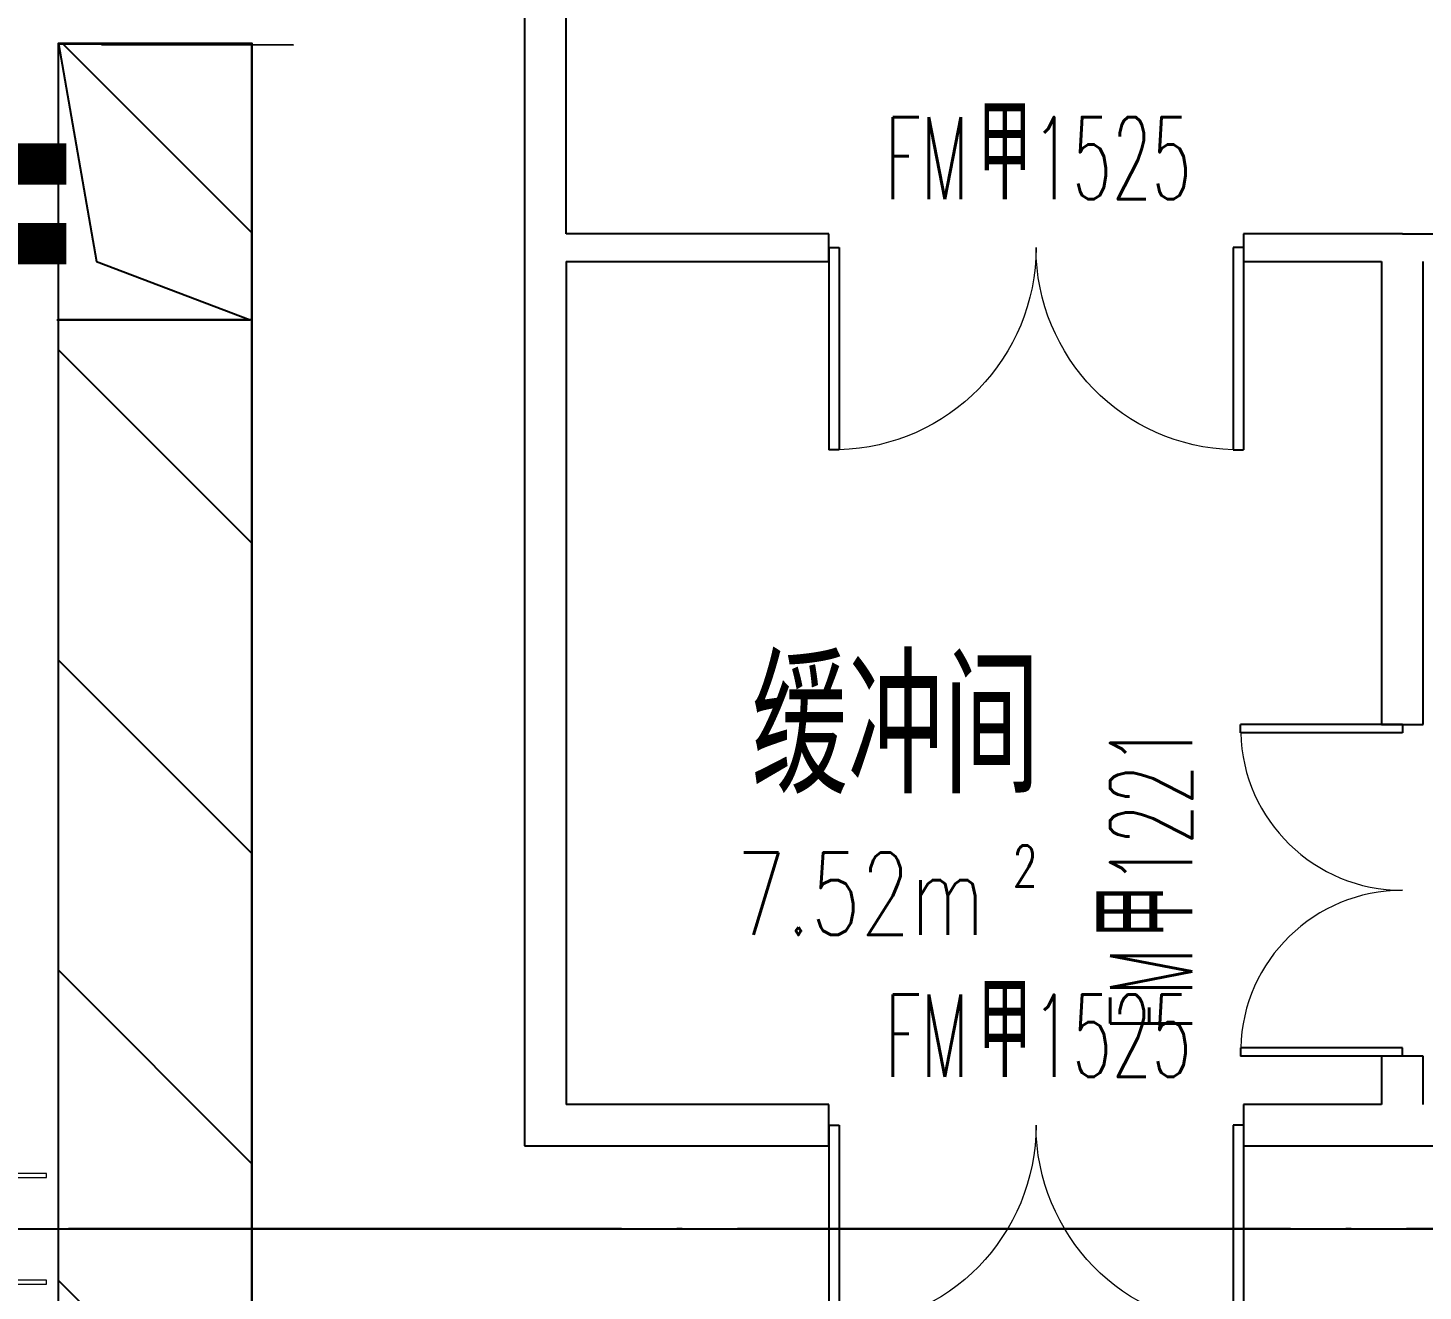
# Model space of a CAD drawing. Extents: x 758840 to 1108724, y -102573 to 143521.
# Drawn here: x 789366 to 794413, y 73713 to 78282 of the extents above; entities that cross this region are included whole.
import ezdxf
from ezdxf.xclip import XClip

# ---------------------------------------------------------------- set-up
doc = ezdxf.new("R2010")
doc.units = 0
doc.header["$LTSCALE"] = 1000
doc.header["$MEASUREMENT"] = 0
doc.linetypes.add('DOTE', pattern=[2.42, 2, -0.2, 0.02, -0.2])
for name, color, linetype in [('DOOR_FIRE', 4, 'Continuous'), ('DOOR_FIRE_TEXT', 7, 'Continuous'), ('DOTE', 8, 'DOTE'), ('SPACE', 7, 'Continuous'), ('WALL-MOVE', 6, 'Continuous'), ('电缆沟', 2, 'Continuous'), ('钢盖板', 6, 'Continuous')]:
    doc.layers.add(name, color=color, linetype=linetype)
doc.layers.add('钢柱', color=51, linetype='Continuous', lineweight=13)
doc.styles.add('_TCH_SPACE', font='SIMPLEX', dxfattribs={"bigfont": 'GBCBIG'})
doc.styles.add('_TCH_WINDOW', font='SIMPLEX.shx', dxfattribs={"width": 0.8, "height": 3.5, "bigfont": 'GBCBIG.shx'})

# ---------------------------------------------------------------- blocks, each defined once
blk = doc.blocks.new('A$C675A25EF')
at = {"layer": '钢盖板'}
h = blk.add_hatch(dxfattribs=at)
h.set_pattern_fill('ANSI31', color=8, scale=500)
h.set_pattern_definition([(45, (0, 0), (-561.266, 561.266), [])])
edge = h.paths.add_edge_path()
edge.add_line((17031.3, -23542), (-335.1, -23542))
edge.add_line((-335.1, -23542), (-335.1, -32435.9))
edge.add_line((-335.1, -32435.9), (364.9, -32435.9))
edge.add_line((364.9, -32435.9), (364.9, -24242))
edge.add_line((364.9, -24242), (17031.3, -24242))
at = {"layer": '钢盖板', "color": 8}
for p, q in [((-340.9, -31440.9), (359.1, -31440.9)), ((-179.3, -32436.9), (514.9, -32435.9))]:
    blk.add_line(p, q, dxfattribs=at)
for points in [[(17031.3, -23542), (-335.1, -23542), (-335.1, -32441.9), (364.9, -32441.9), (364.9, -24642), (764.9, -24242), (17031.3, -24242)], [(17031.3, -23542), (-335.1, -23545), (-335.1, -32438.9), (364.9, -32435.9), (364.9, -24642), (764.9, -24242), (17031.3, -24242)], [(-334.9, -32440.9), (-197.1, -31651.5), (359.1, -31440.9)]]:
    blk.add_lwpolyline(points, dxfattribs=at)
blk = doc.blocks.new('dlg')
at = {"layer": '电缆沟'}
for p, q in [((593929.7, 163814.9), (593929.7, 172714.7)), ((593929.7, 172714.7), (594629.7, 172714.7)), ((594629.7, 164914.9), (594629.7, 172714.7)), ((593929.7, 171714.7), (594629.7, 171714.7))]:
    blk.add_line(p, q, dxfattribs=at)
at = {"layer": '电缆沟', "const_width": 150}
for points in [[(588188.2, 172277.5), (593958.2, 172277.5)], [(588178, 171989), (593958.2, 171989)]]:
    blk.add_lwpolyline(points, dxfattribs=at)
blk = doc.blocks.new('$DorLib2D$00000002')
for p, q in [((-0.5, 0), (-0.5, 0.4875)), ((-0.475, 0.4875), (-0.5, 0.4875)), ((-0.475, 0), (-0.475, 0.4875)), ((0.475, 0), (0.475, 0.4875)), ((0.475, 0.4875), (0.5, 0.4875)), ((0.5, 0), (0.5, 0.4875)), ((-0.5, 0), (-0.475, 0)), ((0.5, 0), (0.475, 0))]:
    blk.add_line(p, q)
at = {"lineweight": 13}
for centre, start, end in [((-0.4875, 0), 0, 88.5307), ((0.4875, 0), 91.4693, 180)]:
    blk.add_arc(centre, 0.4875, start, end, dxfattribs=at)

msp = doc.modelspace()

# ---------------------------------------------------------------- linework, layer by layer
at = {"layer": 'DOTE'}
for p, q in [((771533.02, 73937.52), (914933.02, 73937.52)), ((914933.02, 73937.52), (771533.02, 73937.52)), ((914933.02, 73937.52), (775066.25, 73937.52)), ((775066.25, 73937.52), (914933.02, 73937.52))]:
    msp.add_line(p, q, dxfattribs=at)
at = {"layer": 'WALL-MOVE'}
for p, q in [((791163.02, 90987.52), (791163.02, 77487.52)), ((791313.02, 77537.52), (791313.02, 90987.52)), ((791163.02, 77487.52), (791163.02, 74237.5)), ((791313.02, 77437.52), (791313.02, 74387.5)), ((794262.98, 77437.52), (794262.98, 75762.5)), ((794412.98, 75762.5), (794412.98, 77437.52)), ((794262.98, 75762.5), (794412.98, 75762.5)), ((794412.98, 74562.5), (794262.98, 74562.5)), ((794262.98, 74562.5), (794262.98, 74387.5)), ((794412.98, 74387.5), (794412.98, 74562.5)), ((792262.98, 74387.5), (791313.02, 74387.5)), ((792262.98, 74237.5), (792262.98, 74387.5)), ((794262.98, 74387.5), (793762.98, 74387.5)), ((793762.98, 74387.5), (793762.98, 74237.5)), ((791163.02, 74237.5), (792262.98, 74237.5)), ((793762.98, 74237.5), (794337.98, 74237.5)), ((794337.98, 74237.5), (808763.48, 74237.5))]:
    msp.add_line(p, q, dxfattribs=at)
at = {"layer": 'WALL-MOVE', "color": 2}
for p, q in [((792262.98, 77537.52), (791313.02, 77537.52)), ((792262.98, 77437.52), (792262.98, 77537.52)), ((794337.98, 77537.52), (793762.98, 77537.52)), ((793762.98, 77537.52), (793762.98, 77437.52)), ((794337.98, 77537.52), (818263.02, 77537.52)), ((791313.02, 77437.52), (792262.98, 77437.52)), ((793762.98, 77437.52), (794262.98, 77437.52))]:
    msp.add_line(p, q, dxfattribs=at)
at = {"layer": '钢柱'}
msp.add_lwpolyline([(789288.02, 74123.52), (789433.02, 74123.52), (789433.02, 74137.52), (789133.02, 74137.52), (789133.02, 74123.52), (789278.02, 74123.52), (789278.02, 73751.52), (789133.02, 73751.52), (789133.02, 73737.52), (789433.02, 73737.52), (789433.02, 73751.52), (789288.02, 73751.52), (789288.02, 74123.52)], dxfattribs=at)

# ---------------------------------------------------------------- block references
at = {"layer": 'DOOR_FIRE', "xscale": 1500, "yscale": -1500}
for p, zscale in [((793012.98, 77487.52), 100), ((793012.98, 74312.5), 150)]:
    msp.add_blockref('$DorLib2D$00000002', p, dxfattribs=dict(at, zscale=zscale))
at = {"layer": 'DOOR_FIRE', "xscale": 1200, "yscale": 1200, "zscale": 150, "rotation": 90}
msp.add_blockref('$DorLib2D$00000002', (794337.98, 75162.5), dxfattribs=at)
at = {"layer": '电缆沟', "color": 250}
ref = msp.add_blockref('dlg', (195546.85, -94487.22), dxfattribs=at)
XClip(ref).set_block_clipping_path([(593286.1732931416, 142691.8646106179), (716986.1733082433, 211143.5433225089)])
at = {"layer": '钢盖板', "color": 8}
ref = msp.add_blockref('A$C675A25EF', (789811.69, 45785.61), dxfattribs=dict(at, xscale=-1, rotation=180))
XClip(ref).set_block_clipping_path([(-928.670863559, -70942.9526504109), (122721.3291515426, 2298.0898296545)])

# ---------------------------------------------------------------- texts
at = {"layer": 'DOOR_FIRE_TEXT', "style": '_TCH_WINDOW'}
for s, height, width, p in [('甲', 337.59, 0.8, (792802.69, 77662.52)), ('FM', 297.5, 0.564706, (792466.69, 77662.52)), ('1525', 297.5, 0.564706, (792999.28, 77662.52)), ('甲', 337.59, 0.8, (792802.69, 74487.5)), ('FM', 297.5, 0.564706, (792466.69, 74487.5)), ('1525', 297.5, 0.564706, (792999.28, 74487.5))]:
    msp.add_text(s, height=height, dxfattribs=dict(at, width=width)).set_placement(p)
for s, height, width, p in [('1221', 297.5, 0.564706, (793578.18, 75184.8)), ('甲', 337.59, 0.8, (793578.18, 74988.2)), ('FM', 297.5, 0.564706, (793578.18, 74652.2))]:
    msp.add_text(s, height=height, rotation=90, dxfattribs=dict(at, width=width)).set_placement(p)
at = {"layer": 'SPACE', "color": 5, "style": '_TCH_SPACE'}
msp.add_text('缓冲间', height=482.27, dxfattribs=at).set_placement((791984.66, 75513.11))
at = {"layer": 'SPACE', "color": 5, "style": '_TCH_SPACE', "width": 0.705882}
for s, height, p in [('7.52m', 297.5, (791928.39, 75001.24)), ('2', 148.75, (792928.39, 75176.24))]:
    msp.add_text(s, height=height, dxfattribs=at).set_placement(p)

doc.saveas('drawing.dxf')
